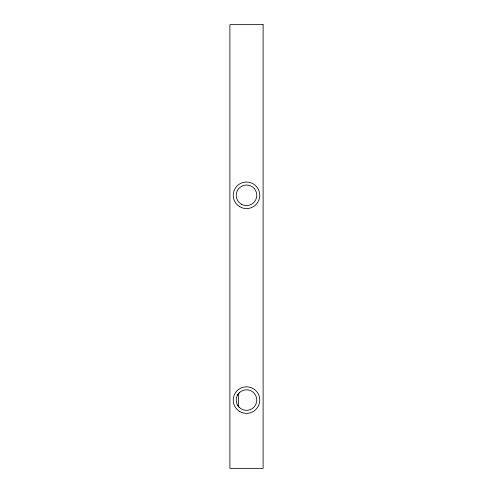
<?xml version="1.0" encoding="UTF-8"?>
<svg xmlns="http://www.w3.org/2000/svg" width="493" height="493" viewBox="0 0 493 493"><rect width="100%" height="100%" fill="white"/><g stroke="black" fill="none" stroke-linecap="round" stroke-linejoin="round"><path stroke-width="0.74" d="M237.601 394.948L239.234 392.822M237.601 405.228L239.234 407.354A10.279 10.279 0 0 0 256.428 402.75A10.279 10.279 0 0 0 243.838 390.16A10.279 10.279 0 0 0 239.234 407.354M238.452 393.839L238.452 406.337M263.114 24.65L229.886 24.65L229.886 468.35L263.114 468.35L263.114 24.65M239.863 206.801A13.274 13.274 0 0 0 259.774 195.302A13.274 13.274 0 0 0 239.863 183.809A13.274 13.274 0 0 0 239.863 206.801M239.327 411.261A13.274 13.274 0 0 0 259.762 400.71A13.274 13.274 0 0 0 240.411 388.293A13.274 13.274 0 0 0 239.327 411.261M241.36 204.207A10.279 10.279 0 0 0 256.779 195.302A10.279 10.279 0 0 0 241.36 186.403A10.279 10.279 0 0 0 241.36 204.207"/></g></svg>
